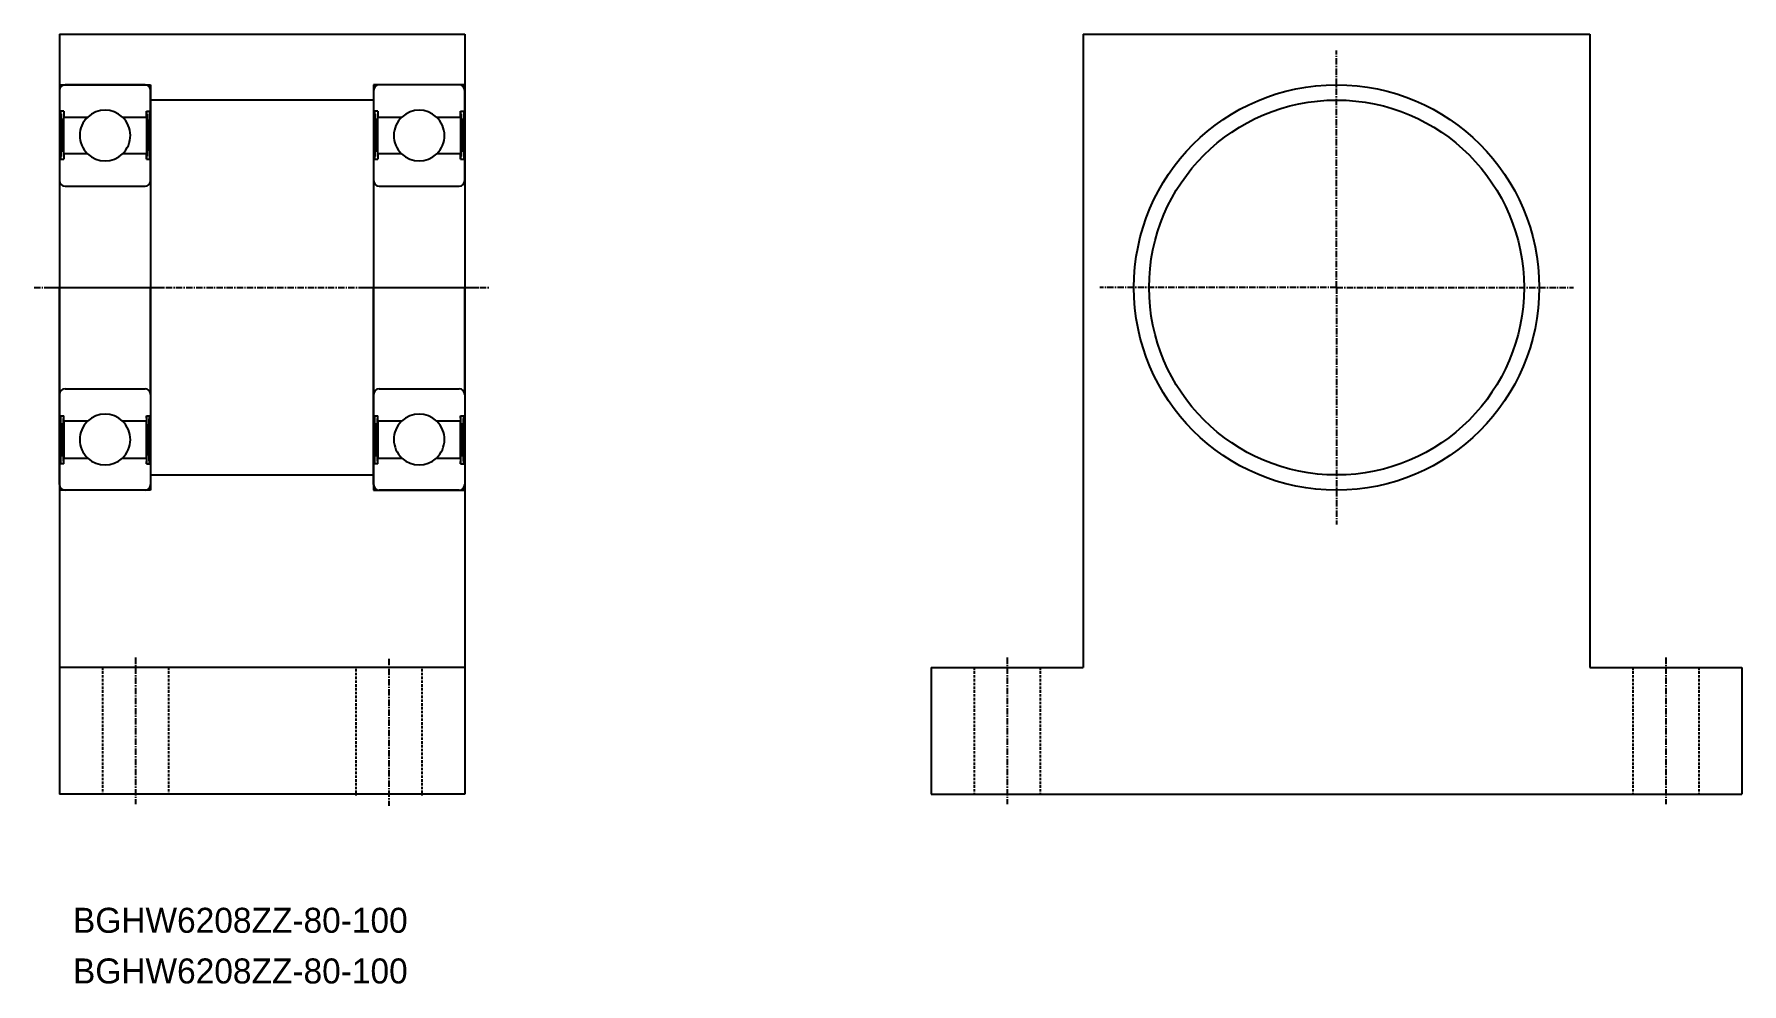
# Model space of a CAD drawing. Extents: x -194 to 143, y -115 to 72.
import ezdxf

# ---------------------------------------------------------------- set-up
doc = ezdxf.new("R2010")
doc.units = 0
doc.linetypes.add('CENTER', pattern=[2, 1.25, -0.25, 0.25, -0.25])
doc.linetypes.add('DASHED', pattern=[0.75, 0.5, -0.25])
doc.layers.get('0').update_dxf_attribs({"linetype": 'CONTINUOUS'})
doc.layers.add('CENTER', color=1, linetype='CENTER')

msp = doc.modelspace()

# ---------------------------------------------------------------- linework, layer by layer
at = {"color": 7, "linetype": 'CONTINUOUS'}
for p, q in [((-189.12, 72.47), (-109.12, 72.47)), ((-189.12, 72.47), (-189.12, 68.47)), ((-109.12, 72.47), (-109.12, -77.53)), ((12.96, 72.47), (112.96, 72.47)), ((12.96, 72.47), (12.96, -52.53)), ((112.96, 72.47), (112.96, -52.53)), ((-189.12, 68.47), (-189.12, -77.53)), ((-189.12, 62.47), (-171.12, 62.47)), ((-189.12, 61.37), (-189.12, 57.3)), ((-172.22, 62.47), (-188.02, 62.47)), ((-171.12, 62.47), (-171.12, 22.47)), ((-171.12, 57.3), (-171.12, 61.37)), ((-127.12, 62.47), (-127.12, 22.47)), ((-109.12, 62.47), (-127.12, 62.47)), ((-127.12, 61.37), (-127.12, 57.3)), ((-110.22, 62.47), (-126.02, 62.47)), ((-109.12, 57.3), (-109.12, 61.37)), ((-127.12, 59.47), (-171.12, 59.47)), ((-188.29, 57.3), (-189.12, 57.3)), ((-189.12, 57.3), (-189.12, 47.77)), ((-188.91, 47.77), (-188.91, 57.3)), ((-188.91, 57.3), (-188.29, 47.77)), ((-188.29, 57.3), (-188.91, 47.77)), ((-188.29, 57.3), (-188.29, 56.12)), ((-188.29, 56.12), (-183.53, 56.12)), ((-188.29, 48.87), (-188.29, 56.12)), ((-176.7, 56.12), (-171.94, 56.12)), ((-171.94, 56.12), (-171.94, 57.3)), ((-171.94, 57.3), (-171.12, 57.3)), ((-171.94, 57.3), (-171.32, 47.77)), ((-171.32, 57.3), (-171.94, 47.77)), ((-171.94, 56.12), (-171.94, 48.87)), ((-171.32, 57.3), (-171.32, 47.77)), ((-171.12, 57.3), (-171.12, 47.77)), ((-127.12, 57.3), (-127.12, 47.77)), ((-126.29, 57.3), (-127.12, 57.3)), ((-126.29, 57.3), (-126.91, 47.77)), ((-126.91, 57.3), (-126.29, 47.77)), ((-126.91, 47.77), (-126.91, 57.3)), ((-126.29, 57.3), (-126.29, 56.12)), ((-126.29, 48.87), (-126.29, 56.12)), ((-126.29, 56.12), (-121.53, 56.12)), ((-114.7, 56.12), (-109.94, 56.12)), ((-109.32, 57.3), (-109.94, 47.77)), ((-109.94, 57.3), (-109.32, 47.77)), ((-109.94, 57.3), (-109.12, 57.3)), ((-109.94, 56.12), (-109.94, 57.3)), ((-109.94, 56.12), (-109.94, 48.87)), ((-109.32, 57.3), (-109.32, 47.77)), ((-109.12, 57.3), (-109.12, 47.77)), ((-189.12, 47.77), (-189.12, 43.57)), ((-189.12, 47.77), (-188.29, 47.77)), ((-183.59, 48.87), (-188.29, 48.87)), ((-188.29, 48.87), (-188.29, 47.77)), ((-171.94, 48.87), (-176.65, 48.87)), ((-171.94, 47.77), (-171.94, 48.87)), ((-171.94, 47.77), (-171.12, 47.77)), ((-171.12, 43.57), (-171.12, 47.77)), ((-127.12, 47.77), (-126.29, 47.77)), ((-127.12, 47.77), (-127.12, 43.57)), ((-126.29, 48.87), (-126.29, 47.77)), ((-121.59, 48.87), (-126.29, 48.87)), ((-109.94, 48.87), (-114.65, 48.87)), ((-109.94, 47.77), (-109.94, 48.87)), ((-109.94, 47.77), (-109.12, 47.77)), ((-109.12, 43.57), (-109.12, 47.77)), ((-189.12, 43.57), (-189.12, 22.47)), ((-188.02, 42.47), (-172.22, 42.47)), ((-171.12, 43.57), (-171.12, 22.47)), ((-127.12, 43.57), (-127.12, 22.47)), ((-126.02, 42.47), (-110.22, 42.47)), ((-109.12, 43.57), (-109.12, 22.47)), ((-189.12, 1.37), (-189.12, 22.47)), ((-171.12, 22.47), (-171.12, -17.53)), ((-171.12, 1.37), (-171.12, 22.47)), ((-127.12, 22.47), (-127.12, -17.53)), ((-127.12, 1.37), (-127.12, 22.47)), ((-109.12, 1.37), (-109.12, 22.47)), ((-189.12, -2.83), (-189.12, 1.37)), ((-188.02, 2.47), (-172.22, 2.47)), ((-171.12, 1.37), (-171.12, -2.83)), ((-127.12, -2.83), (-127.12, 1.37)), ((-126.02, 2.47), (-110.22, 2.47)), ((-109.12, 1.37), (-109.12, -2.83)), ((-189.12, -12.35), (-189.12, -2.83)), ((-189.12, -2.83), (-188.29, -2.83)), ((-188.91, -2.83), (-188.91, -12.35)), ((-188.91, -12.35), (-188.29, -2.83)), ((-188.29, -12.35), (-188.91, -2.83)), ((-188.29, -3.93), (-188.29, -2.83)), ((-171.94, -2.83), (-171.94, -3.93)), ((-171.94, -2.83), (-171.12, -2.83)), ((-171.94, -12.35), (-171.32, -2.83)), ((-171.32, -12.35), (-171.94, -2.83)), ((-171.32, -12.35), (-171.32, -2.83)), ((-171.12, -12.35), (-171.12, -2.83)), ((-127.12, -2.83), (-126.29, -2.83)), ((-127.12, -12.35), (-127.12, -2.83)), ((-126.29, -12.35), (-126.91, -2.83)), ((-126.91, -12.35), (-126.29, -2.83)), ((-126.91, -2.83), (-126.91, -12.35)), ((-126.29, -3.93), (-126.29, -2.83)), ((-109.32, -12.35), (-109.94, -2.83)), ((-109.94, -12.35), (-109.32, -2.83)), ((-109.94, -2.83), (-109.12, -2.83)), ((-109.94, -2.83), (-109.94, -3.93)), ((-109.32, -12.35), (-109.32, -2.83)), ((-109.12, -12.35), (-109.12, -2.83)), ((-183.59, -3.93), (-188.29, -3.93)), ((-188.29, -3.93), (-188.29, -11.18)), ((-171.94, -3.93), (-176.65, -3.93)), ((-171.94, -11.18), (-171.94, -3.93)), ((-126.29, -3.93), (-126.29, -11.18)), ((-121.59, -3.93), (-126.29, -3.93)), ((-109.94, -3.93), (-114.65, -3.93)), ((-109.94, -11.18), (-109.94, -3.93)), ((-189.12, -16.43), (-189.12, -12.35)), ((-188.29, -12.35), (-189.12, -12.35)), ((-188.29, -11.18), (-183.53, -11.18)), ((-188.29, -12.35), (-188.29, -11.18)), ((-176.7, -11.18), (-171.94, -11.18)), ((-171.94, -11.18), (-171.94, -12.35)), ((-171.94, -12.35), (-171.12, -12.35)), ((-171.12, -12.35), (-171.12, -16.43)), ((-126.29, -12.35), (-127.12, -12.35)), ((-127.12, -16.43), (-127.12, -12.35)), ((-126.29, -12.35), (-126.29, -11.18)), ((-126.29, -11.18), (-121.53, -11.18)), ((-114.7, -11.18), (-109.94, -11.18)), ((-109.94, -11.18), (-109.94, -12.35)), ((-109.94, -12.35), (-109.12, -12.35)), ((-109.12, -12.35), (-109.12, -16.43)), ((-171.12, -14.53), (-127.12, -14.53)), ((-171.12, -17.53), (-189.12, -17.53)), ((-172.22, -17.53), (-188.02, -17.53)), ((-127.12, -17.53), (-109.12, -17.53)), ((-110.22, -17.53), (-126.02, -17.53)), ((-109.12, -52.53), (-189.12, -52.53)), ((-17.04, -52.53), (12.96, -52.53)), ((-17.04, -52.53), (-17.04, -77.53)), ((112.96, -52.53), (142.96, -52.53)), ((142.96, -52.53), (142.96, -77.53)), ((-109.12, -77.53), (-189.12, -77.53)), ((-17.04, -77.53), (142.96, -77.53))]:
    msp.add_line(p, q, dxfattribs=at)
at = {"color": 3, "linetype": 'DASHED'}
for p, q in [((-180.62, -52.53), (-180.62, -77.53)), ((-167.62, -52.53), (-167.62, -77.53)), ((-130.62, -52.81), (-130.62, -77.81)), ((-117.62, -52.81), (-117.62, -77.81)), ((-8.54, -52.53), (-8.54, -77.53)), ((4.46, -52.53), (4.46, -77.53)), ((121.46, -52.53), (121.46, -77.53)), ((134.46, -52.53), (134.46, -77.53))]:
    msp.add_line(p, q, dxfattribs=at)
at = {"color": 7, "linetype": 'CONTINUOUS'}
for radius in [40, 37]:
    msp.add_circle((62.96, 22.47), radius, dxfattribs=at)
for centre, radius, start, end in [((-188.02, 61.37), 1.1, 90, 180), ((-172.22, 61.37), 1.1, 0, 90), ((-126.02, 61.37), 1.1, 90, 180), ((-110.22, 61.37), 1.1, 0, 90), ((-180.12, 52.47), 5, 46.8864, 133.1136), ((-118.12, 52.47), 5, 46.8864, 133.1136), ((-180.12, 52.47), 5, 133.1136, 226.0545), ((-180.12, 52.47), 5, 313.9455, 46.8864), ((-118.12, 52.47), 5, 133.1136, 226.0545), ((-118.12, 52.47), 5, 313.9455, 46.8864), ((-180.12, 52.47), 5, 226.0545, 313.9455), ((-118.12, 52.47), 5, 226.0545, 313.9455), ((-188.02, 43.57), 1.1, 180, 270), ((-172.22, 43.57), 1.1, 270, 0), ((-126.02, 43.57), 1.1, 180, 270), ((-110.22, 43.57), 1.1, 270, 0), ((-188.02, 1.37), 1.1, 90, 180), ((-172.22, 1.37), 1.1, 0, 90), ((-126.02, 1.37), 1.1, 90, 180), ((-110.22, 1.37), 1.1, 0, 90), ((-180.12, -7.53), 5, 46.0545, 133.9455), ((-118.12, -7.53), 5, 46.0545, 133.9455), ((-180.12, -7.53), 5, 133.9455, 226.8864), ((-180.12, -7.53), 5, 313.1136, 46.0545), ((-118.12, -7.53), 5, 133.9455, 226.8864), ((-118.12, -7.53), 5, 313.1136, 46.0545), ((-180.12, -7.53), 5, 226.8864, 313.1136), ((-118.12, -7.53), 5, 226.8864, 313.1136), ((-188.02, -16.43), 1.1, 180, 270), ((-172.22, -16.43), 1.1, 270, 0), ((-126.02, -16.43), 1.1, 180, 270), ((-110.22, -16.43), 1.1, 270, 0)]:
    msp.add_arc(centre, radius, start, end, dxfattribs=at)
at = {"layer": 'CENTER', "color": 1, "linetype": 'CENTER'}
for p, q in [((62.96, 22.47), (62.96, 69.22)), ((-194.12, 22.47), (-104.12, 22.47)), ((-191.82, 22.47), (-168.42, 22.47)), ((-129.82, 22.47), (-106.42, 22.47)), ((62.96, 22.47), (16.21, 22.47)), ((62.96, 22.47), (62.96, -24.28)), ((62.96, 22.47), (109.71, 22.47)), ((-174.12, -50.53), (-174.12, -79.53)), ((-2.04, -50.53), (-2.04, -79.53)), ((127.96, -50.53), (127.96, -79.53)), ((-124.12, -50.81), (-124.12, -79.81))]:
    msp.add_line(p, q, dxfattribs=at)

# ---------------------------------------------------------------- texts
at = {"color": 7, "linetype": 'CONTINUOUS'}
for p in [(-186.45, -104.89), (-186.45, -114.89)]:
    msp.add_text('BGHW6208ZZ-80-100', height=4.9389, dxfattribs=at).set_placement(p)

doc.saveas('drawing.dxf')
